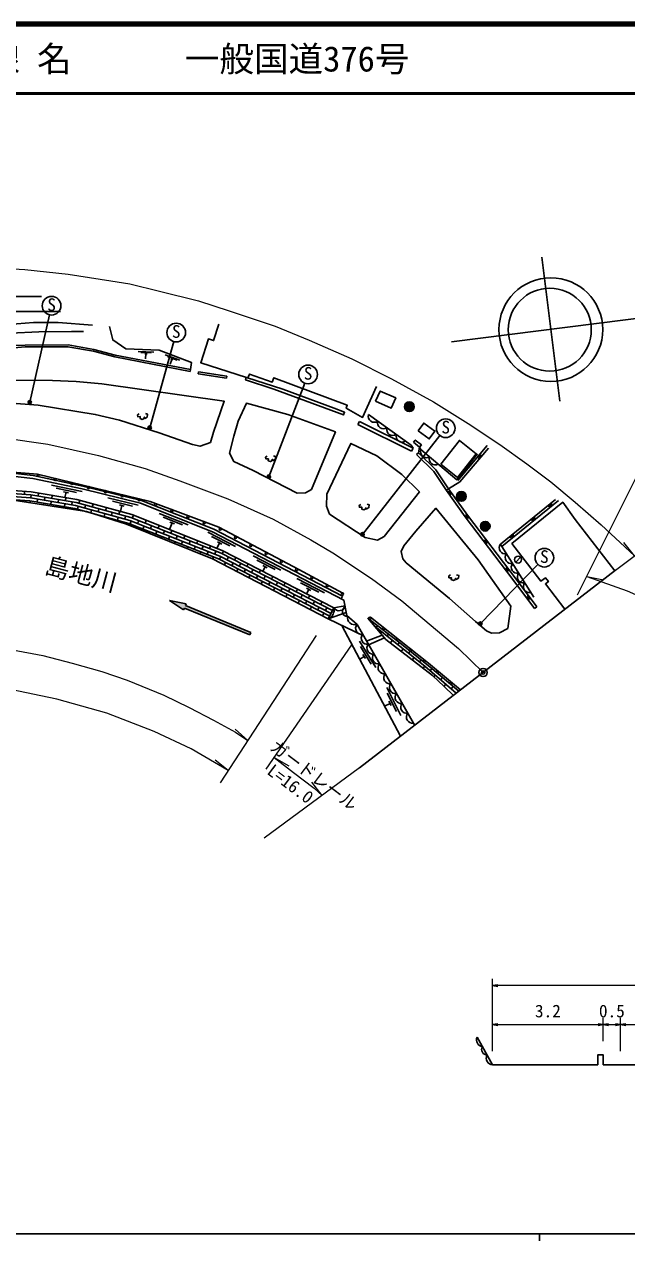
# Model space of a CAD drawing. Units: millimetres at full size, sheet at 1:1000, with parts at other scales. Extents: x 40000 to 680000, y 20000 to 380000.
# Drawn here: x 193531 to 280624, y 204000 to 380000 of the extents above; entities that cross this region are included whole.
import ezdxf
from ezdxf.enums import TextEntityAlignment as Align

# ---------------------------------------------------------------- set-up
doc = ezdxf.new("R2010")
doc.units = ezdxf.units.MM
doc.header["$LTSCALE"] = 1000
doc.header["$PDMODE"] = 32
doc.header["$PDSIZE"] = 500
doc.linetypes.add('CHAIN', pattern=[18.5, 12, -1.5, 3.5, -1.5])
for name, color, linetype, lineweight in [('M-BGD', 7, 'Continuous', 25), ('M-BGD-EXST', 7, 'Continuous', 25), ('M-BMK', 2, 'CHAIN', 13), ('M-BMK-OTRS', 5, 'Continuous', 25), ('M-BMK-SRVR', 3, 'Continuous', 25), ('M-STR-HTXT', 7, 'Continuous', 13), ('M-TTL', 2, 'Continuous', 140), ('M-TTL-BAND', 7, 'Continuous', 25), ('M-TTL-LINE', 7, 'Continuous', 50)]:
    doc.layers.add(name, color=color, linetype=linetype, lineweight=lineweight)
for name, color, linetype in [('M-BMK-HTXT', 7, 'Continuous'), ('M-OTRS', 6, 'Continuous'), ('M-TTL-TXT', 7, 'Continuous')]:
    doc.layers.add(name, color=color, linetype=linetype)
doc.styles.add('ＭＳ ゴシック', font='')
doc.styles.get('ＭＳ ゴシック').set_extended_font_data('MS Gothic')

# ---------------------------------------------------------------- blocks, each defined once
blk = doc.blocks.new('open_arrow')
at = {"color": 0, "linetype": 'Continuous', "lineweight": -2}
blk.add_lwpolyline([(7.5, 1.25), (0, 0), (7.5, -1.25)], dxfattribs=at)

msp = doc.modelspace()

# ---------------------------------------------------------------- hatches: boundary and pattern name
at = {"layer": 'M-BGD'}
for points in [[(248490, 324673, -1), (249890, 324673, -0.41421), (249190, 323973, -0.41421)], [(259298, 317074), (259701, 317552, 0.84072)], [(254705, 312331), (255069, 311821, 0.84072)], [(256015, 311695, -1), (257415, 311695, -0.41421), (256715, 310995, -0.41421)], [(269213, 310344), (269698, 310740, -0.84072)], [(257472, 309137), (257844, 308633, -0.84072)], [(259473, 307379, -1), (260873, 307379, -0.41421), (260173, 306679, -0.41421)], [(266767, 308348), (267252, 308744, -0.84072)], [(260287, 304779), (259907, 305276, -0.84072)], [(263697, 305843), (264182, 306239, -0.84072)], [(263307, 301475), (263687, 300977, -0.84072)], [(216673, 295535), (226143, 291643), (226294, 292011), (216824, 295903), (216928, 296157), (214531, 296630), (216568, 295281)], [(266388, 297389), (266763, 296888, -0.84072)]]:
    msp.add_hatch(color=256, dxfattribs=at).paths.add_polyline_path(points)
at = {"layer": 'M-BGD-EXST'}
for points in [[(194534, 325440, -1), (194095, 325200, -0.41421), (194195, 325540, -0.41421)], [(211880, 321753, -1), (211441, 321514, -0.41421), (211541, 321853, -0.41421)], [(229097, 314668, -1), (228658, 314429, -0.41421), (228758, 314768, -0.41421)], [(242649, 306323, -1), (242210, 306084, -0.41421), (242310, 306423, -0.41421)], [(259695, 293399, -1), (259255, 293160, -0.41421), (259355, 293499, -0.41421)]]:
    msp.add_hatch(color=256, dxfattribs=at).paths.add_polyline_path(points)

# ---------------------------------------------------------------- linework, layer by layer
at = {"layer": 'M-BGD'}
for p, q in [((212244, 332580), (209996, 332680)), ((211862, 332447), (210364, 332514)), ((211281, 332323), (210932, 332338)), ((211106, 332330), (211073, 331581)), ((216018, 331395), (213913, 332191)), ((215614, 331388), (214211, 331918)), ((214860, 331512), (214595, 330811)), ((215023, 331451), (214696, 331574)), ((218652, 329431), (218697, 329728)), ((218652, 329431), (222761, 328808)), ((218697, 329728), (222806, 329105)), ((222761, 328808), (222806, 329105)), ((241763, 322108), (241983, 322547)), ((241763, 322108), (249523, 318222)), ((241983, 322547), (249743, 318661)), ((249523, 318222), (249743, 318661)), ((250532, 318017), (250680, 318818)), ((260438, 319063), (256220, 314011)), ((250253, 317734), (250532, 318017)), ((201880, 312403), (197479, 313339)), ((193544, 311990), (193576, 312435)), ((194465, 311469), (194541, 311910)), ((195526, 311741), (195602, 312181)), ((196436, 311131), (196512, 311572)), ((197498, 311403), (197573, 311843)), ((201085, 312266), (198150, 312889)), ((199897, 312211), (199213, 312357)), ((199555, 312284), (199395, 311530)), ((194349, 310790), (194390, 311029)), ((195375, 310860), (195451, 311300)), ((196325, 310482), (196361, 310691)), ((197347, 310522), (197422, 310962)), ((198301, 310174), (198332, 310353)), ((198408, 310793), (198483, 311233)), ((199318, 310184), (199393, 310624)), ((199469, 311064), (199544, 311505)), ((200278, 309866), (200303, 310015)), ((200379, 310455), (200454, 310895)), ((201195, 309827), (201313, 310257)), ((201431, 310688), (201549, 311119)), ((202278, 309993), (202396, 310424)), ((203360, 310159), (203478, 310590)), ((204207, 309464), (204325, 309895)), ((205289, 309631), (205407, 310061)), ((209968, 310411), (205598, 311487)), ((209168, 310299), (206255, 311016)), ((207979, 310283), (207300, 310450)), ((207639, 310366), (207428, 309508)), ((270340, 311264), (262384, 304771)), ((203131, 309322), (203242, 309729)), ((204083, 309014), (204089, 309034)), ((205053, 308769), (205171, 309200)), ((205988, 308399), (206017, 308505)), ((206136, 308936), (206254, 309366)), ((206982, 308241), (207100, 308671)), ((207218, 309102), (207336, 309533)), ((208064, 308407), (208182, 308838)), ((208810, 307719), (208974, 308134)), ((209139, 308549), (209303, 308965)), ((209904, 307766), (210069, 308181)), ((210998, 307813), (211163, 308228)), ((217222, 307573), (213039, 309233)), ((216414, 307571), (213626, 308677)), ((207893, 307783), (207946, 307976)), ((209646, 307114), (209739, 307350)), ((210669, 306982), (210834, 307397)), ((211503, 306373), (211599, 306614)), ((211763, 307029), (211928, 307444)), ((212528, 306245), (212693, 306661)), ((212858, 307076), (213022, 307491)), ((213623, 306292), (213787, 306707)), ((214910, 307845), (214532, 306893)), ((215235, 307716), (214584, 307974)), ((214717, 306339), (214881, 306754)), ((224045, 304440), (220054, 306518)), ((213361, 305632), (213458, 305877)), ((214388, 305509), (214552, 305924)), ((215219, 304891), (215317, 305140)), ((215482, 305555), (215647, 305971)), ((216247, 304772), (216412, 305187)), ((216576, 305602), (216741, 306017)), ((217341, 304819), (217506, 305234)), ((218436, 304865), (218600, 305281)), ((219201, 304082), (219365, 304497)), ((220295, 304129), (220459, 304544)), ((223242, 304520), (220581, 305906)), ((221773, 304947), (221374, 304181)), ((222083, 304785), (221462, 305108)), ((262575, 304441), (262384, 304771)), ((217077, 304151), (217177, 304403)), ((218107, 304035), (218271, 304450)), ((218934, 303410), (219036, 303667)), ((219966, 303298), (220130, 303713)), ((220791, 302666), (220896, 302930)), ((221060, 303345), (221225, 303760)), ((221737, 302580), (221942, 302977)), ((222146, 303374), (222351, 303771)), ((222831, 302519), (223035, 302917)), ((223925, 302459), (224129, 302856)), ((230621, 301016), (226630, 303094)), ((264577, 302176), (265257, 302909)), ((222459, 301797), (222627, 302122)), ((223516, 301665), (223720, 302062)), ((224233, 300873), (224405, 301207)), ((224609, 301604), (224814, 302001)), ((225294, 300749), (225498, 301147)), ((225703, 301544), (225907, 301941)), ((226388, 300689), (226592, 301086)), ((229817, 301097), (227156, 302482)), ((227481, 300628), (227685, 301026)), ((228348, 301523), (228004, 300862)), ((228659, 301362), (228038, 301685)), ((226007, 299950), (226183, 300292)), ((227072, 299834), (227277, 300231)), ((227781, 299026), (227961, 299377)), ((228166, 299774), (228370, 300171)), ((228851, 298919), (229055, 299316)), ((229259, 299713), (229464, 300110)), ((229944, 298858), (230149, 299256)), ((236929, 297732), (232938, 299810)), ((229555, 298102), (229740, 298461)), ((230629, 298004), (230833, 298401)), ((231038, 298798), (231242, 299195)), ((231329, 297178), (231518, 297546)), ((231722, 297943), (231927, 298340)), ((232407, 297088), (232612, 297486)), ((232816, 297883), (233020, 298280)), ((236126, 297812), (233465, 299197)), ((234657, 298239), (234328, 297607)), ((234967, 298077), (234346, 298400)), ((216568, 295281), (214531, 296630)), ((214531, 296630), (216928, 296157)), ((216824, 295903), (216928, 296157)), ((226294, 292011), (216824, 295903)), ((233103, 296255), (233296, 296631)), ((233501, 297028), (233705, 297425)), ((234186, 296173), (234390, 296570)), ((234594, 296967), (234799, 297365)), ((234877, 295331), (235075, 295716)), ((235279, 296113), (235483, 296510)), ((236373, 296052), (236577, 296449)), ((238298, 295564), (239879, 295869)), ((239558, 297251), (239363, 296877)), ((267322, 295478), (267641, 295716)), ((216568, 295281), (216673, 295535)), ((226143, 291643), (216673, 295535)), ((235964, 295258), (236168, 295655)), ((236651, 294407), (236853, 294800)), ((237057, 295198), (237262, 295595)), ((238298, 295564), (237480, 293975)), ((237480, 293975), (240064, 294909)), ((237480, 293975), (242586, 291502)), ((239433, 293029), (247930, 276978)), ((244361, 292681), (244595, 292986)), ((226294, 292011), (226143, 291643)), ((244354, 286935), (241986, 290762)), ((245250, 291626), (243005, 290770)), ((243311, 290234), (245589, 291223)), ((245021, 291898), (245195, 292126)), ((245976, 291501), (246182, 291769)), ((246452, 290479), (246757, 290876)), ((247537, 290251), (247772, 290545)), ((243704, 287415), (242126, 289966)), ((242844, 288235), (242476, 288831)), ((248028, 289263), (248318, 289626)), ((249098, 289000), (249334, 289295)), ((242660, 288533), (242022, 288139)), ((249612, 288042), (249879, 288375)), ((250659, 287750), (250896, 288046)), ((251196, 286820), (251440, 287125)), ((252198, 286472), (252460, 286783)), ((252757, 285585), (252956, 285820)), ((253714, 285168), (253987, 285492)), ((247963, 280011), (245932, 284027)), ((254228, 284227), (254472, 284516)), ((255230, 283864), (255515, 284201)), ((246412, 281748), (245618, 281347)), ((247356, 280545), (246003, 283222)), ((246570, 281436), (246254, 282060)), ((261237, 229437), (258993, 233429)), ((261237, 229437), (276437, 229437))]:
    msp.add_line(p, q, dxfattribs=at)
for points in [[(191770, 340638), (196022, 340638)], [(137179, 326216), (137297, 326260), (140927, 327576), (143245, 327739), (144316, 327954), (148398, 329198), (152364, 330603), (156331, 331897), (158877, 332935), (160278, 333527), (161452, 334188), (162364, 334735), (163298, 335377), (164767, 336192), (166493, 336640), (169327, 337166), (176116, 338027), (178540, 338013), (188318, 338442), (198766, 338450)], [(137769, 325328), (138022, 325407), (142747, 327013), (147039, 328102), (150014, 328887), (151702, 329142), (154150, 329807), (156431, 330656), (159146, 331985), (162350, 333651), (164390, 334537), (166089, 335130), (167544, 335467), (169958, 336038), (171681, 336212), (174957, 336516), (181177, 336725), (183401, 336610), (187897, 336390), (189964, 336460), (194870, 336870), (198433, 336870), (203365, 336453)], [(217527, 329777), (217577, 330039), (217682, 331086), (213031, 332843), (208228, 333058), (206321, 334344), (205851, 336280)], [(221647, 336596), (220896, 334236), (220139, 334478), (219038, 331021), (230920, 327222), (238318, 324459), (239835, 323872), (239683, 323480), (229592, 327221), (225487, 328578), (225597, 328924)], [(191535, 335322), (195635, 335489), (200360, 335572), (202086, 335560)], [(217577, 330039), (206670, 332144), (203593, 332949), (199853, 333614), (193643, 333584), (190224, 333456), (180596, 331272), (175926, 330683), (166179, 330844), (163588, 330591), (160825, 329730), (152433, 326254), (146397, 323830), (141565, 321395), (138692, 320671), (137948, 320230), (134206, 319302), (121321, 313678)], [(217527, 329777), (206611, 331884), (203536, 332689), (199831, 333347), (193655, 333317), (190418, 333039), (180672, 330855), (175936, 330417), (166190, 330577), (163642, 330329), (160916, 329479), (152533, 326008), (146507, 323587), (141659, 321144), (138794, 320422), (138050, 319981), (134292, 319048), (121416, 313429)], [(225870, 328837), (226110, 329401), (229382, 328241), (229603, 328864), (240212, 324883), (240057, 324471), (242434, 323110), (244466, 327612)], [(191112, 325241), (195527, 324900), (203774, 323567), (207278, 322732), (213028, 320886), (217863, 319204), (218944, 318957), (220425, 319497), (220861, 320993), (222438, 325461), (204721, 327980), (201027, 328299), (197604, 328464), (190609, 328511)], [(210136, 323629), (209899, 323494), (209941, 323222), (210298, 323231), (210272, 322968), (210586, 322841), (210866, 322985), (210866, 323163), (211001, 322977), (211315, 323180), (211349, 323570), (211044, 323672)], [(249743, 318661), (249458, 319123), (243293, 323525)], [(250680, 318818), (250870, 318469), (256055, 314113), (259063, 317834)], [(254553, 312545), (254877, 312776), (256516, 313781), (260645, 318669)], [(228655, 317524), (228417, 317389), (228460, 317118), (228816, 317126), (228790, 316863), (229104, 316736), (229384, 316880), (229384, 317058), (229519, 316872), (229833, 317075), (229867, 317465), (229562, 317567)], [(250253, 317734), (252723, 315302), (254553, 312545), (257282, 308718), (264184, 299669), (267322, 295478)], [(250532, 318017), (253032, 315556), (254881, 312770), (257602, 308954), (264501, 299909), (267641, 295716)], [(78902, 275643), (84147, 279116), (93786, 285813), (93759, 286425), (97518, 288258), (110812, 296726), (123614, 304134), (131000, 307389), (146041, 312255), (148396, 312563), (155507, 314366), (164053, 315750), (176177, 316453), (195410, 314916), (211741, 310961), (221654, 307224), (233212, 301105), (239597, 297698)], [(239558, 297251), (220933, 306948), (210472, 311098), (202002, 313183), (194822, 314709), (190977, 315153), (175841, 316199), (172599, 315991), (163805, 315468), (156176, 314308), (151024, 313027), (145811, 311963), (131796, 307508), (123979, 304086), (115645, 299501), (111176, 296726), (99366, 288896), (94217, 285987), (94317, 285545)], [(94425, 285619), (99587, 288536), (111404, 296371), (115858, 299137), (124165, 303707), (131945, 307113), (145917, 311554), (151117, 312615), (156259, 313894), (163849, 315048), (172625, 315570), (175840, 315776), (190938, 314732), (194754, 314292), (201908, 312771), (210343, 310696), (220757, 306564), (239720, 296691), (240148, 294473), (241635, 293164), (249983, 278566)], [(80991, 271688), (91301, 277668), (101498, 284216), (107503, 288870), (116900, 295173), (127024, 301489), (141541, 307297), (156177, 311354), (164627, 312862), (174843, 313252), (187270, 312888), (194508, 312368), (201141, 311231), (209065, 309059), (222154, 303872), (238298, 295564)], [(81215, 271302), (91534, 277287), (101756, 283851), (107765, 288508), (117143, 294798), (127227, 301089), (141684, 306874), (156277, 310918), (164675, 312417), (174845, 312805), (187247, 312442), (194454, 311925), (201044, 310794), (208924, 308635), (221969, 303465), (238093, 295167)], [(81439, 270916), (91766, 276906), (102014, 283486), (108026, 288146), (117385, 294423), (127430, 300689), (141827, 306450), (156376, 310482), (164723, 311972), (174847, 312358), (187225, 311996), (194400, 311481), (200947, 310358), (208782, 308210), (221784, 303058), (237889, 294770)], [(81664, 270529), (91999, 276524), (102272, 283121), (108288, 287783), (117628, 294048), (127633, 300289), (141970, 306026), (156475, 310046), (164771, 311527), (174849, 311911), (187202, 311550), (194346, 311037), (200850, 309921), (208640, 307786), (221599, 302651), (237684, 294372)], [(81827, 270108), (92232, 276143), (102530, 282756), (108549, 287421), (117870, 293673), (128122, 300068), (142006, 305798), (154435, 309419), (164128, 311333), (174866, 311312), (183945, 311404), (192611, 311061), (202537, 309514), (208287, 307656), (220760, 302682), (237480, 293975)], [(242186, 310526), (241949, 310390), (241991, 310119), (242347, 310127), (242322, 309865), (242635, 309738), (242915, 309882), (242915, 310060), (243051, 309873), (243365, 310077), (243398, 310466), (243093, 310568)], [(267189, 297092), (262575, 304441), (270754, 311089)], [(271698, 295365), (268874, 299024), (269315, 299364), (268887, 299919), (268238, 299418), (264039, 304860), (271372, 310839), (273160, 308362), (278903, 300939)], [(255130, 300322), (254892, 300187), (254935, 299915), (255291, 299924), (255265, 299661), (255579, 299534), (255859, 299678), (255859, 299856), (255995, 299670), (256308, 299873), (256342, 300263), (256037, 300364)], [(256353, 283494), (252182, 287018), (247655, 290639), (243208, 294050), (245778, 290999), (252553, 285774), (254247, 284209), (255566, 282885)], [(256619, 283700), (251992, 287541), (243608, 294204)], [(255988, 283212), (251422, 287140), (244070, 293027)], [(277237, 229437), (277237, 230887), (276437, 230887), (276437, 229437)], [(277237, 229437), (279737, 229437), (294737, 229437), (309737, 229437), (315987, 229437)]]:
    msp.add_lwpolyline(points, dxfattribs=at)
for points in [[(244324, 325458), (246572, 324457), (247233, 325944), (244986, 326944)], [(234170, 312193), (235060, 312702), (238501, 321013), (231642, 323541), (225633, 325178), (224468, 322573), (223812, 320418), (223217, 317930), (223811, 316754), (226639, 315418), (232977, 312152)], [(250456, 321179), (252069, 320007), (252893, 321140), (251280, 322313)], [(245551, 305868), (250666, 312365), (248101, 314886), (244514, 317579), (240761, 319357), (237260, 312006), (237211, 310260), (237632, 309143), (242804, 305735), (244608, 305362)], [(249795, 319519), (250680, 318818), (250940, 319146), (250055, 319847)], [(253733, 316372), (256173, 314437), (258885, 317858), (256445, 319792)], [(248728, 302094), (255027, 296924), (258755, 293615), (260379, 292249), (261080, 291926), (262252, 291950), (263434, 292602), (263884, 295805), (259144, 302509), (256491, 305768), (253039, 309987), (250135, 306641), (248395, 304526), (247998, 303697), (248257, 302657)]]:
    msp.add_lwpolyline(points, close=True, dxfattribs=at)
for centre, radius in [((249190, 324673), 700), ((195544, 314729), 150), ((197973, 314141), 150), ((200403, 313553), 150), ((202833, 312964), 150), ((205263, 312376), 150), ((207692, 311787), 150), ((256715, 311695), 700), ((210122, 311199), 150), ((212520, 310507), 150), ((214859, 309625), 150), ((217199, 308743), 150), ((219538, 307861), 150), ((260173, 307379), 700), ((221861, 306944), 150), ((224071, 305775), 150), ((226280, 304605), 150), ((228490, 303435), 150), ((264917, 302543), 500), ((230699, 302266), 150), ((232909, 301096), 150), ((235115, 299920), 150), ((237320, 298743), 150), ((239526, 297566), 150), ((243515, 294086), 150), ((245472, 292531), 150), ((247429, 290975), 150), ((249386, 289420), 150), ((251344, 287864), 150), ((253277, 286279), 150), ((255200, 284683), 150)]:
    msp.add_circle(centre, radius, dxfattribs=at)
for centre, radius, start, end in [((244137, 323291), 875, 164.46765, 304.46765), ((245475, 322335), 875, 164.46765, 304.46765), ((246813, 321379), 875, 164.46765, 304.46765), ((248151, 320424), 875, 164.46765, 304.46765), ((251692, 318169), 875, 159.96468, 299.96468), ((252951, 317111), 875, 159.96468, 299.96468), ((259541, 317278), 318, 59.71098, 219.92871), ((254843, 312044), 318, 315.38403, 115.60176), ((269421, 310584), 318, 229.10679, 29.32452), ((257702, 308917), 318, 136.36838, 296.58611), ((266975, 308588), 318, 229.10679, 29.32452), ((260053, 304994), 318, 317.22601, 117.44374), ((263074, 304233), 875, 142.03457, 282.03457), ((263905, 306083), 318, 229.10679, 29.32452), ((263946, 302839), 875, 142.03457, 282.03457), ((263540, 301259), 318, 137.22601, 297.44374), ((264818, 301445), 875, 142.03457, 282.03457), ((265690, 300051), 875, 142.03457, 282.03457), ((266563, 298657), 875, 142.03457, 282.03457), ((239032, 296007), 858, 211.07495, 350.75194), ((266619, 297172), 318, 136.71621, 296.93394), ((236871, 295294), 1452, 294.8057, 10.72715), ((240143, 294993), 625, 109.54429, 280.34437), ((241304, 294179), 1067, 169.19688, 288.10005), ((242303, 292599), 875, 139.76267, 279.76267), ((243120, 291171), 875, 139.76267, 279.76267), ((243936, 289744), 875, 139.76267, 279.76267), ((244752, 288316), 875, 139.76267, 279.76267), ((245569, 286888), 875, 139.76267, 279.76267), ((246385, 285461), 875, 139.76267, 279.76267), ((247201, 284033), 875, 139.76267, 279.76267), ((248018, 282606), 875, 139.76267, 279.76267), ((248834, 281178), 875, 139.76267, 279.76267), ((249650, 279751), 875, 139.76267, 279.76267), ((259890, 233039), 978, 156.50781, 262.17784), ((260490, 231675), 833, 151.67979, 267.00585), ((261273, 230382), 946, 150.85288, 267.83277)]:
    msp.add_arc(centre, radius, start, end, dxfattribs=at)
at = {"layer": 'M-BGD-EXST'}
for p, q in [((194315, 325320), (197171, 337967)), ((211660, 321633), (215133, 334097)), ((228877, 314548), (234075, 328081)), ((242429, 306203), (253624, 320495)), ((259475, 293279), (267784, 301855))]:
    msp.add_line(p, q, dxfattribs=at)
for centre, radius in [((197468, 339284), 1350), ((215495, 335397), 1350), ((234559, 329341), 1350), ((194315, 325320), 250), ((254457, 321557), 1350), ((211660, 321633), 250), ((228877, 314548), 250), ((242429, 306203), 250), ((268723, 302825), 1350), ((259475, 293279), 250)]:
    msp.add_circle(centre, radius, dxfattribs=at)
at = {"layer": 'M-BMK'}
msp.add_lwpolyline([(190545, 320190), (196942, 319257), (204239, 317626), (210988, 315713), (216037, 313926), (222945, 311340), (229498, 308383), (234954, 305404), (238145, 303508), (243748, 299807), (248122, 296572), (256305, 289662), (259868, 286213)], dxfattribs=at)
at = {"layer": 'M-BMK-OTRS'}
msp.add_line((242014, 272402), (278988, 301004), dxfattribs=at)
at = {"layer": 'M-BMK-SRVR'}
for p, q in [((268343, 346286), (270975, 325452)), ((255273, 334052), (288042, 338190))]:
    msp.add_line(p, q, dxfattribs=at)
for centre, radius in [((269664, 335827), 7500), ((269507, 335816), 6000), ((259868, 286213), 600)]:
    msp.add_circle(centre, radius, dxfattribs=at)
at = {"layer": 'M-OTRS'}
msp.add_point((259868, 286213), dxfattribs=at)
at = {"layer": 'M-STR-HTXT'}
for p, q in [((273524, 297461), (282473, 315405)), ((278988, 301004), (285553, 305949)), ((281770, 303099), (280224, 305006)), ((274849, 300117), (277253, 299619)), ((221882, 270265), (235768, 291543)), ((228490, 272218), (240902, 290224)), ((225869, 276375), (224020, 277989)), ((223025, 272017), (221102, 273543)), ((229666, 273925), (231797, 272706)), ((242014, 272402), (228230, 262232)), ((236582, 268394), (235080, 270336)), ((261237, 231437), (261237, 241907)), ((315987, 240907), (261237, 240907)), ((277237, 232887), (277237, 236265)), ((279737, 231437), (279737, 236265)), ((261237, 235265), (277237, 235265)), ((277237, 235265), (279737, 235265)), ((279737, 235265), (294737, 235265))]:
    msp.add_line(p, q, dxfattribs=at)
for points in [[(186880, 344906), (193600, 344544), (199890, 343838), (206042, 342907), (208779, 342443), (213089, 341391), (218706, 339996), (223135, 338565), (229821, 336308), (234716, 334308), (240866, 331620), (246604, 328709), (252704, 325382), (257719, 322246), (262309, 319186), (266190, 316420), (269654, 313783), (273164, 310882), (276943, 307596), (281770, 303099)], [(274849, 300117), (280716, 298016), (286559, 295434), (291483, 293003), (296965, 290033), (302960, 286261), (304415, 285294)], [(191831, 289504), (196216, 288654), (200460, 287579), (204720, 286345), (208397, 285095), (213716, 282919), (217371, 281171), (220903, 279318), (224059, 277556), (225869, 276375)], [(223025, 272017), (217636, 275183), (212318, 277692), (205481, 280349), (198225, 282372), (191537, 283744), (185170, 284596), (179770, 284879), (173953, 284946), (166633, 284462), (160497, 283491), (154798, 282287), (149701, 280783), (146424, 279645), (138369, 276337), (133320, 273744), (130208, 271819), (124744, 268327), (108162, 257531), (93644, 248247)], [(229666, 273925), (232453, 271765), (235460, 269488), (236582, 268394)]]:
    msp.add_lwpolyline(points, dxfattribs=at)
at = {"layer": 'M-TTL'}
msp.add_line((680000, 380000), (40000, 380000), dxfattribs=at)
at = {"layer": 'M-TTL-BAND'}
for p, q in [((40000, 205000), (579000, 205000)), ((268000, 205000), (268000, 204000))]:
    msp.add_line(p, q, dxfattribs=at)
at = {"layer": 'M-TTL-LINE'}
msp.add_line((40000, 370000), (680000, 370000), dxfattribs=at)

# ---------------------------------------------------------------- block references
at = {"layer": 'M-STR-HTXT', "xscale": 100, "yscale": 100}
for p in [(261237, 240907), (261237, 235265), (277237, 235265), (279737, 235265)]:
    msp.add_blockref('open_arrow', p, dxfattribs=at)
at = {"layer": 'M-STR-HTXT', "xscale": 100, "yscale": 100, "rotation": 180}
for p in [(277237, 235265), (279737, 235265)]:
    msp.add_blockref('open_arrow', p, dxfattribs=at)

# ---------------------------------------------------------------- texts
at = {"layer": 'M-BGD-EXST', "style": 'ＭＳ ゴシック'}
for p in [(196813, 337991), (214840, 334105), (233904, 328049), (253802, 320265), (268068, 301533)]:
    msp.add_text('S', height=1833, rotation=358.508, dxfattribs=at).set_placement(p, align=Align.BOTTOM_LEFT)
at = {"layer": 'M-BMK-HTXT', "style": 'ＭＳ ゴシック'}
msp.add_text('島地川', height=2566, rotation=345.152, dxfattribs=at).set_placement((201745, 300454), align=Align.MIDDLE_CENTER)
at = {"layer": 'M-STR-HTXT', "style": 'ＭＳ ゴシック'}
for s, p in [('ガードレール', (228570, 274706)), ('L=16.0', (228153, 271195))]:
    msp.add_text(s, height=1833, rotation=322.862, dxfattribs=at).set_placement(p, align=Align.BOTTOM_LEFT)
for s, p in [('3.2', (269237, 235765)), ('0.5', (278487, 235765))]:
    msp.add_text(s, height=1833, dxfattribs=at).set_placement(p, align=Align.BOTTOM_CENTER)
at = {"layer": 'M-TTL-TXT', "style": 'ＭＳ ゴシック'}
for s, p in [('路 線 名', (180380, 375000)), ('一般国道376号', (216734, 375000))]:
    msp.add_text(s, height=3666, dxfattribs=at).set_placement(p, align=Align.MIDDLE_LEFT)

doc.saveas('drawing.dxf')
